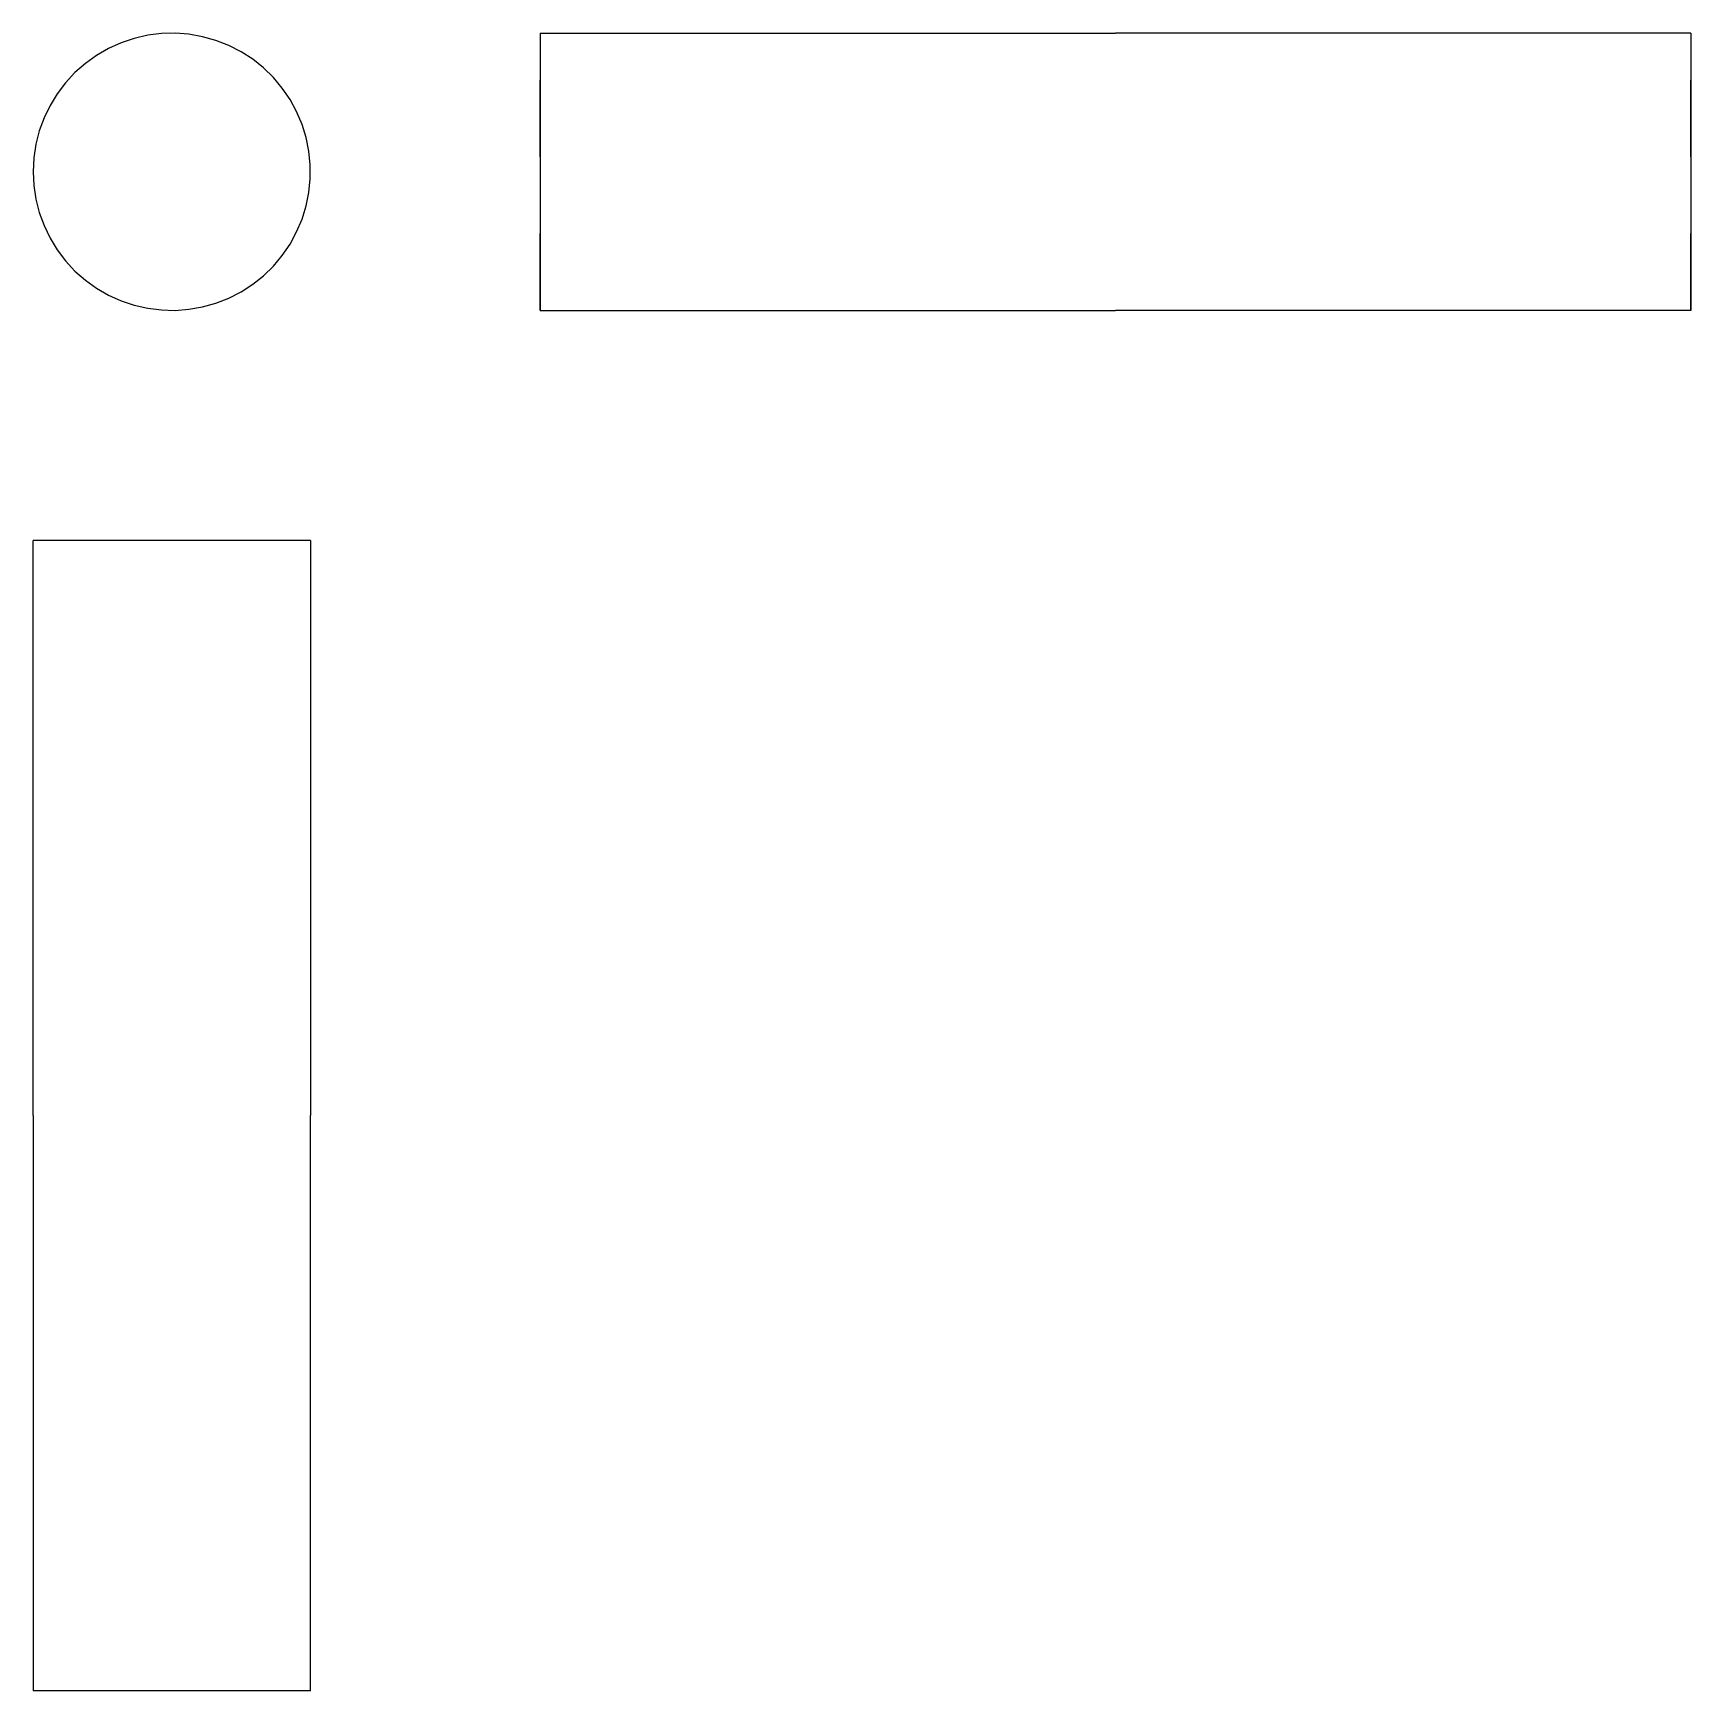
# Model space of a CAD drawing. Extents: x 0 to 2.16, y 0 to 2.16.
import ezdxf

# ---------------------------------------------------------------- set-up
doc = ezdxf.new("R2010")
doc.units = 0
doc.linetypes.add('HIDDEN', pattern=[0.075, 0.050025, -0.024975])
for name, color, linetype in [('FRONT', 7, 'CONTINUOUS'), ('LEFT', 7, 'CONTINUOUS'), ('LEFT_HID', 7, 'HIDDEN'), ('TOP', 7, 'CONTINUOUS')]:
    doc.layers.add(name, color=color, linetype=linetype)

msp = doc.modelspace()

# ---------------------------------------------------------------- linework, layer by layer
at = {"layer": 'FRONT'}
for p, q in [((0.098267, 2.141457), (0.082665, 2.13245)), ((0.114687, 2.148867), (0.098267, 2.141457)), ((0.131764, 2.154604), (0.114687, 2.148867)), ((0.149328, 2.158613), (0.131764, 2.154604)), ((0.167203, 2.160853), (0.149328, 2.158613)), ((0.185212, 2.161302), (0.167203, 2.160853)), ((0.203177, 2.159956), (0.185212, 2.161302)), ((0.220918, 2.156828), (0.203177, 2.159956)), ((0.23826, 2.151948), (0.220918, 2.156828)), ((0.25503, 2.145367), (0.23826, 2.151948)), ((0.271061, 2.137148), (0.25503, 2.145367)), ((0.068038, 2.121934), (0.054531, 2.110013)), ((0.082665, 2.13245), (0.068038, 2.121934)), ((0.286194, 2.127374), (0.271061, 2.137148)), ((0.300279, 2.116142), (0.286194, 2.127374)), ((0.042277, 2.096807), (0.0314, 2.082447)), ((0.054531, 2.110013), (0.042277, 2.096807)), ((0.313175, 2.103563), (0.300279, 2.116142)), ((0.324755, 2.089763), (0.313175, 2.103563)), ((0.0314, 2.082447), (0.022006, 2.067075)), ((0.334903, 2.074878), (0.324755, 2.089763)), ((0.022006, 2.067075), (0.01419, 2.050844)), ((0.343519, 2.059057), (0.334903, 2.074878)), ((0.350516, 2.042457), (0.343519, 2.059057)), ((0.008028, 2.033915), (0.003583, 2.016457)), ((0.01419, 2.050844), (0.008028, 2.033915)), ((0.355826, 2.025242), (0.350516, 2.042457)), ((0.003583, 2.016457), (0.000898, 1.998644)), ((0.359396, 2.007584), (0.355826, 2.025242)), ((0.000898, 1.998644), (0, 1.980651)), ((0.36119, 1.989659), (0.359396, 2.007584)), ((0.36119, 1.971644), (0.36119, 1.989659)), ((0, 1.980651), (0.000898, 1.962658)), ((0.359396, 1.953718), (0.36119, 1.971644)), ((0.000898, 1.962658), (0.003583, 1.944845)), ((0.355826, 1.93606), (0.359396, 1.953718)), ((0.003583, 1.944845), (0.008028, 1.927387)), ((0.008028, 1.927387), (0.01419, 1.910458)), ((0.350516, 1.918846), (0.355826, 1.93606)), ((0.01419, 1.910458), (0.022006, 1.894227)), ((0.334903, 1.886424), (0.343519, 1.902245)), ((0.343519, 1.902245), (0.350516, 1.918846)), ((0.022006, 1.894227), (0.0314, 1.878855)), ((0.324755, 1.871539), (0.334903, 1.886424)), ((0.0314, 1.878855), (0.042277, 1.864495)), ((0.042277, 1.864495), (0.054531, 1.851289)), ((0.313175, 1.857739), (0.324755, 1.871539)), ((0.054531, 1.851289), (0.068038, 1.839368)), ((0.068038, 1.839368), (0.082665, 1.828852)), ((0.286194, 1.833928), (0.300279, 1.84516)), ((0.300279, 1.84516), (0.313175, 1.857739)), ((0.082665, 1.828852), (0.098267, 1.819845)), ((0.098267, 1.819845), (0.114687, 1.812435)), ((0.23826, 1.809354), (0.25503, 1.815935)), ((0.25503, 1.815935), (0.271061, 1.824154)), ((0.271061, 1.824154), (0.286194, 1.833928)), ((0.114687, 1.812435), (0.131764, 1.806698)), ((0.131764, 1.806698), (0.149328, 1.802689)), ((0.149328, 1.802689), (0.167203, 1.800449)), ((0.167203, 1.800449), (0.185212, 1.8)), ((0.185212, 1.8), (0.203177, 1.801346)), ((0.203177, 1.801346), (0.220918, 1.804475)), ((0.220918, 1.804475), (0.23826, 1.809354))]:
    msp.add_line(p, q, dxfattribs=at)
at = {"layer": 'LEFT'}
for p, q in [((0.66119, 2.161414), (0.66119, 1.980707)), ((0.66119, 2.161414), (1.41119, 2.161414)), ((2.16119, 2.161414), (1.41119, 2.161414)), ((2.16119, 2.161414), (2.16119, 1.980707)), ((0.66119, 1.980707), (0.66119, 1.8)), ((2.16119, 1.980707), (2.16119, 1.8)), ((0.66119, 1.8), (1.41119, 1.8)), ((2.16119, 1.8), (1.41119, 1.8))]:
    msp.add_line(p, q, dxfattribs=at)
at = {"layer": 'LEFT_HID', "linetype": 'HIDDEN'}
for p, q in [((0.66119, 1.8), (0.66119, 2.161414)), ((2.16119, 1.8), (2.16119, 2.161414))]:
    msp.add_line(p, q, dxfattribs=at)
at = {"layer": 'TOP'}
for p, q in [((0, 0.75), (0, 1.5)), ((0.361414, 1.5), (0, 1.5)), ((0.361414, 1.5), (0.361414, 0.75)), ((0, 0.75), (0, 0)), ((0.361414, 0), (0.361414, 0.75)), ((0.361414, 0), (0, 0))]:
    msp.add_line(p, q, dxfattribs=at)

doc.saveas('drawing.dxf')
